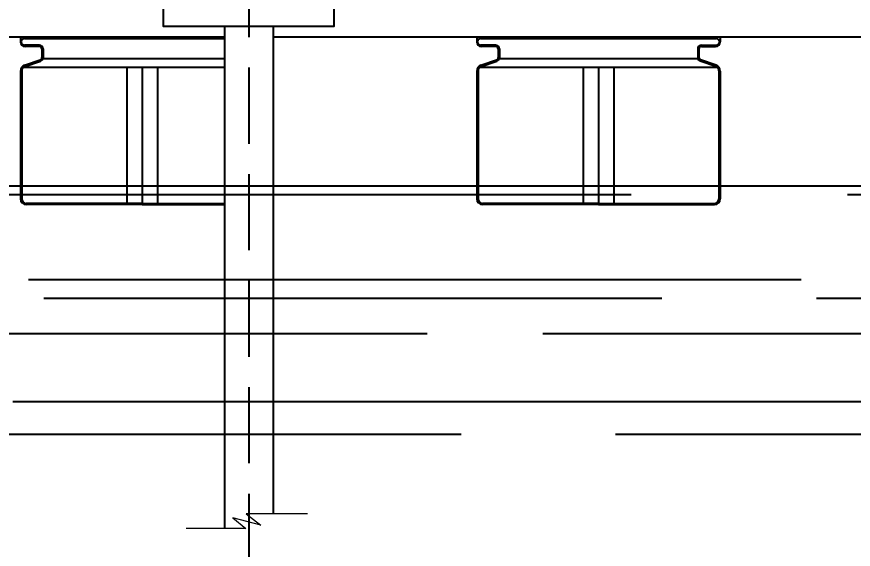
# Model space of a CAD drawing. Extents: x 396092 to 455492, y 17293 to 132793.
# Drawn here: x 415049 to 417799, y 58108 to 59858 of the extents above; entities that cross this region are included whole.
import ezdxf

# ---------------------------------------------------------------- set-up
doc = ezdxf.new("R2010")
doc.units = 0
doc.header["$LTSCALE"] = 1000
doc.header["$MEASUREMENT"] = 0
doc.linetypes.add('DASH', pattern=[0.35, 0.25, -0.1])
doc.layers.add('Dim', color=3, linetype='Continuous', lineweight=13)
for name, color, linetype in [('DL', 8, 'Continuous'), ('L-WATER水景', 5, 'Continuous'), ('PUB_DIM', 3, 'Continuous'), ('W-FLOAT_BOWL浮筒', 253, 'Continuous'), ('W-STEEL_FRAME钢架', 3, 'Continuous')]:
    doc.layers.add(name, color=color, linetype=linetype)
doc.styles.add('_TCH_DIM_T3', font='SIMPLEX', dxfattribs={"width": 0.705882, "bigfont": 'GBCBIG'})
doc.dimstyles.new('_TCH_ARCH&&100', dxfattribs={"dimtxt": 297.5, "dimasz": 100, "dimexe": 250, "dimexo": 300, "dimgap": 126.25, "dimtad": 1, "dimdec": 0, "dimzin": 0, "dimdsep": 46, "dimtxsty": '_TCH_DIM_T3', "dimblk": 'ARCHTICK', "dimcen": 0.09, "dimclrt": 7, "dimazin": 2, "dimtfac": 1, "dimtdec": 0, "dimtix": 1, "dimtmove": 2, "dimatfit": 3, "dimfxl": 100, "dimtolj": 1, "dimtzin": 0, "dimarcsym": 0})

# ---------------------------------------------------------------- blocks, each defined once
blk = doc.blocks.new('$matou$00000066')
for p, q in [((400, 275), (-400, 275)), ((-400, 275), (-400, 260)), ((400, 275), (400, 260)), ((-386.4, 271), (386.4, 271)), ((-338, 249), (-386.4, 249)), ((338, 249), (386.4, 249)), ((-338, 245), (-385, 245)), ((-330, 237), (-330, 208.2)), ((-326, 237), (-326, 208.2)), ((326, 237), (326, 208.2)), ((330, 237), (330, 208.2)), ((338, 245), (385, 245)), ((-386.6, 182.8), (-335.4, 200.6)), ((-385.9, 178.8), (-334.1, 196.9)), ((-326.3, 205.3), (326.3, 205.3)), ((385.9, 178.8), (334.1, 196.9)), ((386.6, 182.8), (335.4, 200.6)), ((390.7, 176.1), (-390.7, 176.1)), ((-50, 176.1), (-50, -271)), ((0, 176.1), (0, -271)), ((0, 176.1), (0, -271)), ((50, 176.1), (50, -271)), ((-400, 163.9), (-400, -256)), ((-396, 164.7), (-396, -256)), ((396, 164.7), (396, -256)), ((400, 163.9), (400, -256)), ((0, -271), (-381, -271)), ((0, -271), (381, -271)), ((0, -275), (-381, -275)), ((0, -275), (381, -275))]:
    blk.add_line(p, q)
for centre, radius, start, end in [((-385, 260), 15, 180, 270), ((-386.4, 260), 11, 90, 270), ((-338, 237), 12, 0, 90), ((338, 237), 12, 90, 180), ((385, 260), 15, 270, 0), ((386.4, 260), 11, 270, 90), ((-338, 237), 8, 0, 90), ((338, 237), 8, 90, 180), ((-338, 208.2), 8, 289.1798, 0), ((-338, 208.2), 12, 289.1798, 0), ((338, 208.2), 12, 180, 250.8202), ((338, 208.2), 8, 180, 250.8202), ((-380, 163.9), 20, 109.1798, 180), ((-381, 164.7), 15, 109.1798, 180), ((381, 164.7), 15, 0, 70.8202), ((380, 163.9), 20, 0, 70.8202), ((-381, -256), 19, 180, 270), ((-381, -256), 15, 180, 270), ((381, -256), 19, 270, 0), ((381, -256), 15, 270, 0)]:
    blk.add_arc(centre, radius, start, end)
blk = doc.blocks.new('_ArchTick')
at = {"color": 0, "linetype": 'ByBlock', "const_width": 0.4}
blk.add_lwpolyline([(-0.5, -0.5), (0.5, 0.5)], dxfattribs=at)
blk = doc.blocks.new('*D421')
at = {"layer": 'Defpoints', "color": 0, "transparency": 16777216}
for p in [(406061.5, 58459), (440561.5, 58459), (440561.5, 56142.1)]:
    blk.add_point(p, dxfattribs=at)
at = {"layer": 'PUB_DIM', "color": 0, "lineweight": -2, "transparency": 16777216}
for p, q in [((406061.5, 58159), (406061.5, 55892.1)), ((440561.5, 58159), (440561.5, 55892.1)), ((406061.5, 56142.1), (440561.5, 56142.1))]:
    blk.add_line(p, q, dxfattribs=at)
at = {"layer": 'PUB_DIM', "color": 0, "lineweight": -2, "transparency": 16777216, "xscale": 100, "yscale": 100, "zscale": 100, "rotation": 180}
blk.add_blockref('_ArchTick', (406061.5, 56142.1), dxfattribs=at)
at = {"layer": 'PUB_DIM', "color": 0, "lineweight": -2, "transparency": 16777216, "xscale": 100, "yscale": 100, "zscale": 100}
blk.add_blockref('_ArchTick', (440561.5, 56142.1), dxfattribs=at)
at = {"layer": 'PUB_DIM', "color": 7, "transparency": 16777216, "insert": (423311.5, 56417.1), "char_height": 297.5, "attachment_point": 5, "style": '_TCH_DIM_T3'}
blk.add_mtext('\\A1;34500', dxfattribs=at)

msp = doc.modelspace()

# ---------------------------------------------------------------- hatches: boundary and pattern name
at = {"layer": 'DL'}
h = msp.add_hatch(dxfattribs=at)
h.set_pattern_fill('AR-RROOF', color=5, scale=400, style=0)
h.set_pattern_definition([(0, (136803.8, 21402), (1117.6, 508), [7620, -1016, 2540, -508]), (0, (137479.4, 21656), (-508, 675.64), [1524, -167.64, 3048, -381]), (0, (137057.78, 21833.8), (2641.6, 340.36), [4064, -711.2, 2032, -508])])
h.paths.add_polyline_path([(442561.5, 59302.4), (404061.5, 59302.4), (404061.5, 58459), (442561.5, 58459)])

# ---------------------------------------------------------------- linework, layer by layer
at = {"color": 1, "linetype": 'DASH'}
msp.add_line((415811.5, 62141.1), (415811.5, 57115), dxfattribs=at)
for p, q in [((415731.5, 59826), (415731.5, 58177.2)), ((415891.5, 59826), (415891.5, 58224.4)), ((415731.5, 59791, 3000), (415061.5, 59791, 3000)), ((415061.5, 59791, 3000), (415061.5, 59776, 3000)), ((415075.1, 59787, 3000), (415731.5, 59787, 3000)), ((415123.5, 59765, 3000), (415075.1, 59765, 3000)), ((415123.5, 59761, 3000), (415076.5, 59761, 3000)), ((415131.5, 59753, 3000), (415131.5, 59724.2, 3000)), ((415135.5, 59753, 3000), (415135.5, 59724.2, 3000)), ((415075, 59698.8, 3000), (415126.2, 59716.6, 3000)), ((415075.6, 59694.8, 3000), (415127.5, 59712.8, 3000)), ((415135.2, 59721.3, 3000), (415731.5, 59721.3, 3000)), ((415061.5, 59679.9, 3000), (415061.5, 59260, 3000)), ((415065.5, 59680.6, 3000), (415065.5, 59260, 3000)), ((415731.5, 59692.1, 3000), (415070.9, 59692.1, 3000)), ((415411.5, 59692.1, 3000), (415411.5, 59245, 3000)), ((415461.5, 59692.1, 3000), (415461.5, 59245, 3000)), ((415461.5, 59692.1, 3000), (415461.5, 59245, 3000)), ((415511.5, 59692.1, 3000), (415511.5, 59245, 3000)), ((415461.5, 59245, 3000), (415080.5, 59245, 3000)), ((415461.5, 59241, 3000), (415080.5, 59241, 3000)), ((415461.5, 59245, 3000), (415731.5, 59245, 3000)), ((415461.5, 59241, 3000), (415731.5, 59241, 3000))]:
    msp.add_line(p, q)
msp.add_lwpolyline([(415531.5, 59891), (416091.5, 59891), (416091.5, 59826), (415531.5, 59826)], close=True)
for centre, radius, start, end in [((415075.1, 59776, 3000), 11, 90, 270), ((415076.5, 59776, 3000), 15, 180, 270), ((415123.5, 59753, 3000), 12, 0, 90), ((415123.5, 59753, 3000), 8, 0, 90), ((415081.5, 59679.9, 3000), 20, 109.1798, 180), ((415123.5, 59724.2, 3000), 8, 289.1798, 0), ((415123.5, 59724.2, 3000), 12, 289.1798, 0), ((415080.5, 59680.6, 3000), 15, 109.1798, 180), ((415080.5, 59260, 3000), 19, 180, 270), ((415080.5, 59260, 3000), 15, 180, 270)]:
    msp.add_arc(centre, radius, start, end)
at = {"layer": 'Dim', "elevation": 8280.1}
msp.add_lwpolyline([(416004.8, 58224.4), (415803.4, 58224.4), (415851, 58188.1), (415759.9, 58212), (415802.5, 58177.2), (415606.5, 58177.2)], dxfattribs=at)
at = {"layer": 'L-WATER水景'}
msp.add_lwpolyline([(404061.5, 59302.4), (423231.5, 59302.4)], dxfattribs=at)
at = {"layer": 'W-STEEL_FRAME钢架', "elevation": 3000}
for points in [[(415731.5, 59791), (406061.5, 59791), (406061.5, 59891), (440561.5, 59891), (440561.5, 59791), (438391.5, 59791)], [(423231.5, 59791), (415891.5, 59791)]]:
    msp.add_lwpolyline(points, dxfattribs=at)

# ---------------------------------------------------------------- block references
at = {"layer": 'W-FLOAT_BOWL浮筒'}
msp.add_blockref('$matou$00000066', (416961.5, 59516, 3000), dxfattribs=at)

# ---------------------------------------------------------------- dimensions: what is measured, and where the dimension line sits
at = {"layer": 'PUB_DIM'}
dim = msp.add_aligned_dim(p1=(406061.5, 58459), p2=(440561.5, 58459), distance=-2316.9, dimstyle='_TCH_ARCH&&100', dxfattribs=at)
dim.commit()
dim.dimension.update_dxf_attribs({"geometry": '*D421', "text_midpoint": (423311.5, 56417.1)})

doc.saveas('drawing.dxf')
